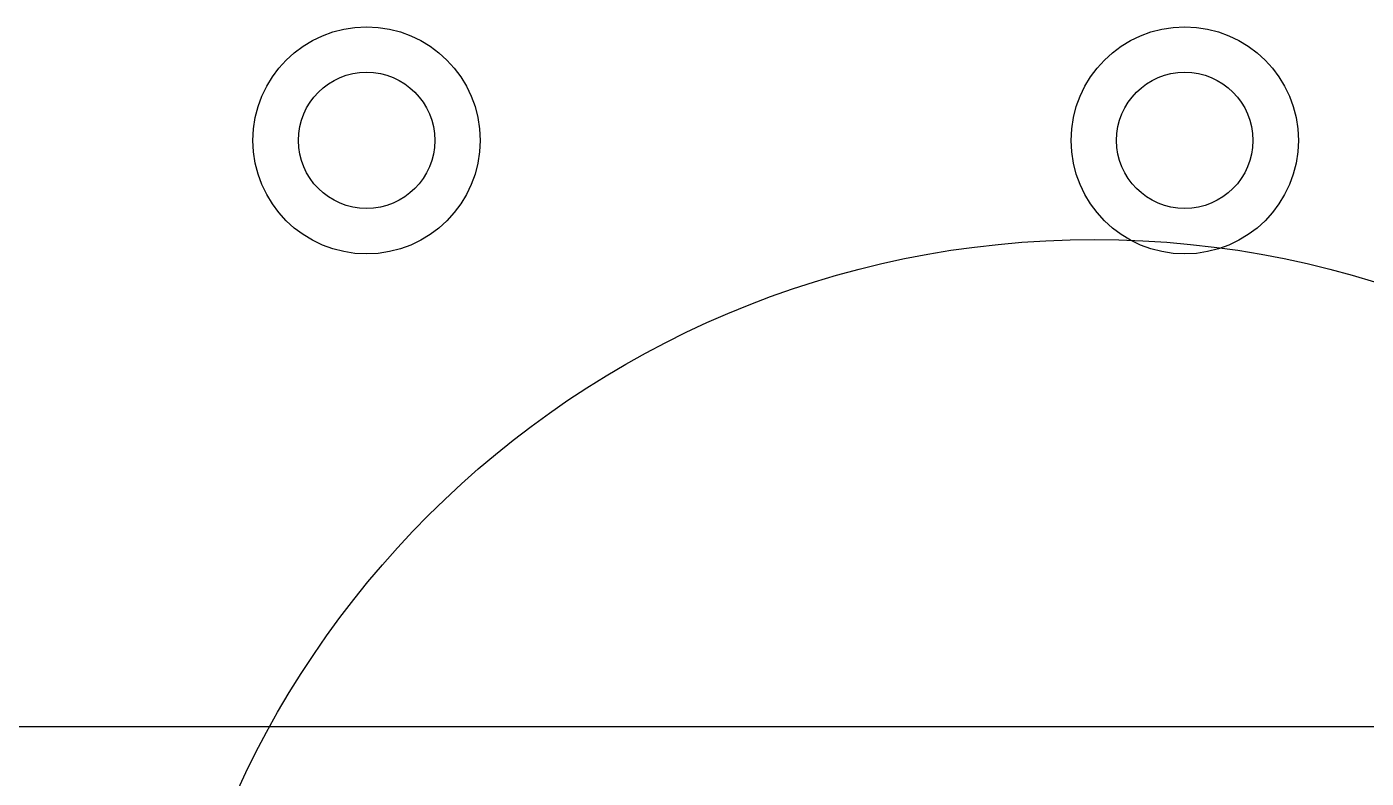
# Model space of a CAD drawing. Header units: millimetres. Extents: x 0 to 594, y 0 to 420.
# Drawn here: x 122.61 to 152.08, y 300.87 to 317.41 of the extents above; entities that cross this region are included whole.
import ezdxf

# ---------------------------------------------------------------- set-up
doc = ezdxf.new("R2010")
doc.units = ezdxf.units.MM
doc.header["$LTSCALE"] = 32.67
doc.layers.get('0').update_dxf_attribs({"linetype": 'CONTINUOUS'})
doc.layers.add('ASSEM_MEM', color=7, linetype='CONTINUOUS')

msp = doc.modelspace()

# ---------------------------------------------------------------- linework, layer by layer
at = {"color": 7, "linetype": 'CONTINUOUS'}
msp.add_circle((146.103, 292.015), 20.714, dxfattribs=at)
at = {"layer": 'ASSEM_MEM', "color": 3, "linetype": 'CONTINUOUS'}
msp.add_line((82.191, 302.01), (187.118, 302.01), dxfattribs=at)
for centre in [(130.091, 314.91), (148.091, 314.91)]:
    msp.add_circle(centre, 2.5, dxfattribs=at)
at = {"layer": 'ASSEM_MEM', "color": 7, "linetype": 'CONTINUOUS'}
for centre in [(130.091, 314.91), (148.091, 314.91)]:
    msp.add_circle(centre, 1.5, dxfattribs=at)

doc.saveas('drawing.dxf')
